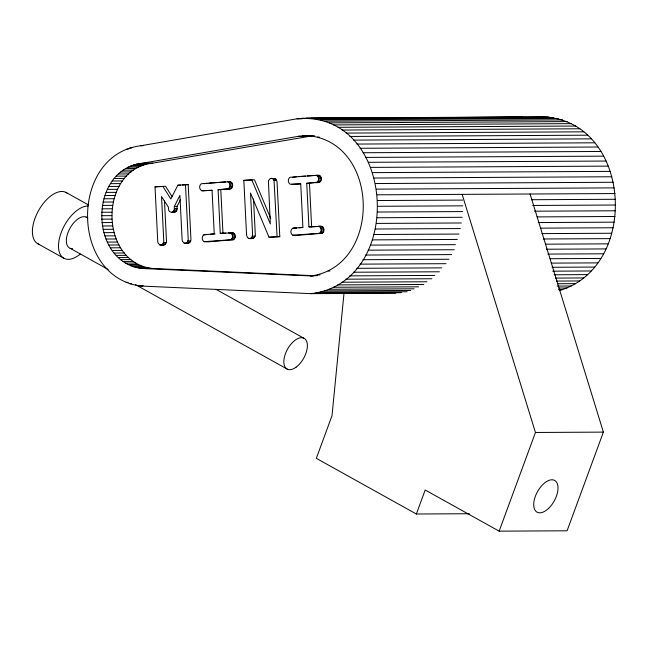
<?xml version="1.0" encoding="UTF-8"?>
<svg xmlns="http://www.w3.org/2000/svg" width="648" height="648" viewBox="0 0 648 648"><rect width="100%" height="100%" fill="white"/><g stroke="black" fill="none" stroke-linecap="round" stroke-linejoin="round"><path stroke-width="0.97" d="M313.154 276.04L141.701 268.475C88.201 261.687 88.582 168.699 142.609 163.199L298.704 136.266L314.701 135.829M314.507 275.732L151.891 268.426C98.391 261.638 98.771 168.642 152.798 163.142L312.773 135.764L302.584 135.821M310.821 293.657C406.304 282.779 396.519 109.763 297.003 118.811L140.908 145.743C69.741 154.313 69.871 277.02 140.738 286.019L310.821 293.657L395.815 293.212M559.71 290.426C640.337 266.603 631.751 121.832 544.126 116.843L306.35 118.106M343.966 293.657L332.019 415.668L316.321 458.339L416.364 514.01L469.314 513.726M171.971 196.425L165.524 186.26L155.018 186.835L157.756 241.615L158.047 242.992L159.781 244.904L162.097 244.742L163.628 242.619L163.782 241.178L161.546 196.563L168.326 207.02L168.715 210.292L169.428 211.442L171.623 212.39L174.336 212.374L176.394 211.118L177.009 209.871L177.058 206.396L180.484 199.625M160.955 245.09L164.819 244.725L166.35 242.603L166.496 241.161L164.462 200.516M249.764 238.634L251.845 237.395L252.59 234.714L250.501 193.007L269.001 237.233L279.79 236.633L277.052 181.942L276.04 179.318L275.027 178.565L271.139 178.394L269.981 178.759L268.402 180.946L270.321 223.933L251.78 179.796L243.826 180.379L246.572 235.151L247.577 237.711L249.764 238.634L253.627 238.261L255.158 236.139L255.304 234.706L253.514 198.952M225.707 233.142L220.255 233.361L218.076 189.759L228.299 188.73C230.631 187.118 230.526 183.117 227.934 181.813L201.285 183.749C198.968 185.352 199.09 189.362 201.633 190.674L211.993 190.382M218.076 189.759L231.02 188.722C233.353 187.102 233.239 183.101 230.648 181.796L227.57 181.74M315.284 226.63L308.926 226.905L306.739 183.311L316.969 182.282C319.302 180.671 319.189 176.661 316.597 175.357L289.956 177.301C287.639 178.897 287.752 182.906 290.296 184.226L300.664 183.935M306.739 183.311L319.683 182.266C322.016 180.654 321.91 176.653 319.318 175.349L316.24 175.292M202.808 190.868L212.05 190.196L214.237 233.798L203.845 234.827C201.512 236.382 201.65 240.392 204.185 241.68L230.858 239.736C233.199 238.181 233.078 234.171 230.534 232.883L220.255 233.361M204.185 241.68L208.073 241.85L233.572 239.72C235.913 238.172 235.799 234.155 233.248 232.867L229.36 232.697M291.47 184.421L300.721 183.749L302.899 227.351L292.507 228.371C290.183 229.935 290.312 233.944 292.856 235.224L319.521 233.288C321.862 231.733 321.748 227.715 319.197 226.436L308.926 226.905M292.856 235.224L296.744 235.394L322.242 233.272C324.583 231.717 324.462 227.707 321.918 226.419L318.03 226.249M171.623 212.39L172.741 212.034L174.288 209.887L174.344 206.404L179.901 195.404L182.129 239.841L182.42 241.226L184.17 243.13C187.045 244.069 191.249 243.105 190.941 239.387L188.195 184.607L177.844 185.174L170.861 198.985L162.802 186.276M185.328 243.316L187.442 242.085L188.22 239.396L185.482 184.623M416.364 514.01L425.193 490.01L499.146 531.158L567.081 530.793L603.385 432.119L530.08 194.003M499.146 531.158L535.451 432.475L462.145 194.368M310.376 276.056C381.129 266.927 380.724 144.836 310.068 135.853M204.007 183.732L207.101 183.23M292.669 177.285L296.744 176.71M162.599 186.47L155.018 186.835M182.469 185.028L188.195 184.607M209.053 183.092L215.873 182.598M218.797 182.38L225.617 181.886M251.513 179.998L243.826 180.379M298.688 176.572L305.516 176.07M307.468 175.932L314.288 175.438M210.479 234.252L215.104 233.92M228.436 232.948L232.081 232.681M299.149 227.804L302.843 227.537M317.107 226.5L320.744 226.233M269.001 237.233L279.79 236.633M540.375 116.98L544.126 116.843M301.668 118.268L399.808 117.75M426.117 117.612L522.239 117.102M311.032 118.309L548.807 117.053M297.003 118.811L302.065 118.787M315.689 118.9L553.465 117.636M320.306 119.856L558.09 118.592M324.867 121.184L562.65 119.921M329.354 122.869L567.13 121.613M333.736 124.918L571.512 123.655M337.997 127.308L575.772 126.044M342.128 130.037L579.903 128.774M346.097 133.091L583.872 131.828M298.704 136.266L308.894 136.218M349.904 136.453L587.679 135.197M317.496 137.084L319.351 137.076M353.516 140.122L591.292 138.858M356.935 144.067L594.71 142.803M140.908 145.743L142.933 145.727M129.827 147.938L131.852 147.922M126.239 149.251L128.263 149.243M360.126 148.279L597.902 147.015M363.099 152.734L600.874 151.47M365.82 157.415L603.596 156.16M142.609 163.199L152.798 163.142M368.283 162.308L606.058 161.052M139.028 163.612L149.218 163.563M136.25 164.163L146.448 164.106M133.52 164.932L143.71 164.884M130.823 165.92L141.013 165.872M128.199 167.127L138.388 167.071M125.631 168.537L135.821 168.488M370.486 167.395L608.261 166.131M123.152 170.157L133.342 170.1M120.763 171.963L130.953 171.906M118.479 173.964L128.668 173.907M372.414 172.635L610.189 171.38M116.308 176.143L126.498 176.086M316.597 175.357L319.318 175.349M317.625 176.11L320.339 176.102M318.371 177.26L321.084 177.244M114.251 178.492L124.44 178.435M271.139 178.394L275.027 178.565M374.058 178.03L611.834 176.766M318.662 178.646L321.384 178.629M272.314 178.581L273.326 179.334L276.04 179.318M251.78 179.796L254.502 179.788L270.726 218.4M112.331 180.995L122.521 180.946M318.516 180.095L321.23 180.079M273.326 179.334L274.047 180.508L276.761 180.492M227.934 181.813L230.648 181.796M317.901 181.367L320.622 181.359M228.955 182.566L231.668 182.55M316.969 182.282L319.683 182.266M110.541 183.659L120.731 183.603M315.843 182.647L318.565 182.631M229.7 183.716L232.421 183.7M375.411 183.538L613.186 182.274M177.844 185.174L180.557 185.166M230 185.093L232.713 185.077M108.904 186.454L119.094 186.397M229.846 186.543L232.567 186.527M229.238 187.823L231.952 187.807M107.414 189.378L117.604 189.321M228.299 188.73L231.02 188.722M227.181 189.095L229.894 189.078M376.472 189.135L614.247 187.88M201.633 190.674L203.448 190.666M106.086 192.407L116.276 192.359M104.919 195.55L115.109 195.494M377.225 194.813L615.001 193.558M103.931 198.774L114.121 198.717M103.105 202.071L113.303 202.014M377.679 200.54L462.672 200.086M531.473 199.722L615.454 199.276M102.465 205.424L112.655 205.367M174.344 206.404L177.058 206.396M377.825 206.283L462.818 205.837M532.632 205.465L615.6 205.027M102.003 208.826L112.193 208.769M174.442 208.478L177.163 208.462M174.288 209.887L177.009 209.871M173.68 211.135L176.394 211.118M101.728 212.261L111.918 212.204M172.741 212.034L175.462 212.018M377.663 212.034L462.656 211.58M534.495 211.199L615.438 210.77M101.631 215.703L111.821 215.646M101.72 219.154L111.91 219.097M377.201 217.752L462.194 217.299M537.062 216.902L614.976 216.489M101.987 222.588L112.177 222.531M376.431 223.422L461.416 222.969M538.318 222.564L614.207 222.159M102.441 225.99L112.631 225.933M319.197 226.436L321.918 226.419M320.209 227.173L322.931 227.156M293.657 228.023L296.371 228.007L292.507 228.371M103.073 229.351L113.27 229.295M320.93 228.315L323.652 228.299M375.354 229.011L460.347 228.566M540.286 228.145L613.138 227.756M321.222 229.724L323.943 229.708M321.068 231.166L323.789 231.15M103.891 232.656L114.08 232.6M230.534 232.883L233.248 232.867M320.46 232.405L323.174 232.389M231.547 233.62L234.26 233.604M319.521 233.288L322.242 233.272M204.987 234.471L207.708 234.454L203.845 234.827M232.268 234.762L234.981 234.754M104.871 235.888L115.061 235.832M373.993 234.511L458.987 234.058M541.955 233.62L611.769 233.248M232.559 236.172L235.273 236.156M252.445 236.156L255.158 236.139M251.845 237.395L254.559 237.387M232.405 237.614L235.119 237.597M106.029 239.039L116.219 238.982M250.914 238.278L253.627 238.261M248.589 238.448L252.485 238.618M231.79 238.861L234.511 238.845M230.858 239.736L233.572 239.72M188.066 240.837L190.779 240.829M372.333 239.881L457.326 239.436M543.332 238.982L610.108 238.626M107.349 242.085L117.539 242.028M187.442 242.085L190.156 242.069M163.628 242.619L166.35 242.603M186.478 242.968L189.2 242.951M184.17 243.13L188.042 243.308M163.029 243.859L165.75 243.842M108.832 245.017L119.021 244.968M162.097 244.742L164.819 244.725M159.781 244.904L163.669 245.074M370.397 245.114L455.39 244.661M545.438 244.183L608.172 243.851M110.468 247.828L120.658 247.779M112.242 250.501L122.432 250.452M368.186 250.177L454.183 249.715M546.264 249.229L605.961 248.913M114.161 253.028L124.351 252.979M116.211 255.393L126.401 255.344M365.699 255.045L451.705 254.591M547.827 254.081L603.482 253.789M118.382 257.596L128.571 257.54M120.658 259.613L130.856 259.556M362.969 259.71L448.975 259.249M550.152 258.714L600.745 258.447M123.047 261.444L133.237 261.395M125.526 263.08L135.716 263.031M128.077 264.514L138.267 264.465M359.988 264.141L445.994 263.679M551.221 263.129L597.764 262.877M130.71 265.745L140.899 265.688M133.399 266.757L143.589 266.701M136.129 267.551L146.318 267.502M138.907 268.126L149.097 268.07M141.701 268.475L151.891 268.426M356.781 268.321L441.774 267.867M552.064 267.284L594.564 267.057M328.074 270.994L329.929 270.986M353.363 272.233L439.368 271.779M552.687 271.18L591.138 270.977M317.334 274.946L320.112 274.93M313.632 275.675L317.342 275.659M349.734 275.87L434.727 275.416M554.121 274.784L587.509 274.606M345.927 279.199L431.933 278.745M555.368 278.089L583.702 277.935M126.085 282.374L128.11 282.358M341.942 282.22L426.935 281.767M556.446 281.078L579.717 280.957M129.665 283.727L131.69 283.711M137.012 285.549L143.087 285.517M337.811 284.909L423.816 284.456M557.369 283.743L575.586 283.646M140.738 286.019L142.763 286.011M333.542 287.258L418.535 286.813M557.15 286.076L571.317 286.003M329.152 289.267L414.145 288.814M558.835 288.052L566.927 288.012M324.672 290.92L410.67 290.458M558.398 289.68L562.448 289.656M320.104 292.199L407.122 291.738M315.487 293.115L401.485 292.661M535.451 432.475L603.385 432.119M173.162 212.188L174.336 212.374M65.885 192.359L88.509 204.946M86.095 217.04L87.861 218.028M216.059 289.364L303.588 338.07M70.13 248.289L108.151 269.447M135.554 284.691L287.623 369.32M38.143 243.923L64.241 258.447M274.047 180.508L277.077 236.642M309.461 183.295L311.639 226.897M220.79 189.743L222.977 233.345M80.303 254.073A29.29 15.439 -60.9 0 1 58.911 241.088A29.29 15.439 -60.9 0 1 87.925 205.991M72.641 248.654A17.569 9.258 -60.9 0 1 69.125 229.886A17.569 9.258 -60.9 0 1 87.48 217.882M39.666 244.499A29.29 15.439 -60.9 0 1 38.151 211.321A29.29 15.439 -60.9 0 1 67.262 193.209M548.597 508.364A18.16 9.574 -60.9 0 0 554.769 480.476A18.16 9.574 -60.9 0 0 534.236 500.078A18.16 9.574 -60.9 0 0 548.597 508.364M296.079 367.189A17.569 9.258 -60.9 0 0 305.556 339.495A17.569 9.258 -60.9 0 0 285.185 354.391A17.569 9.258 -60.9 0 0 296.079 367.189"/></g></svg>
